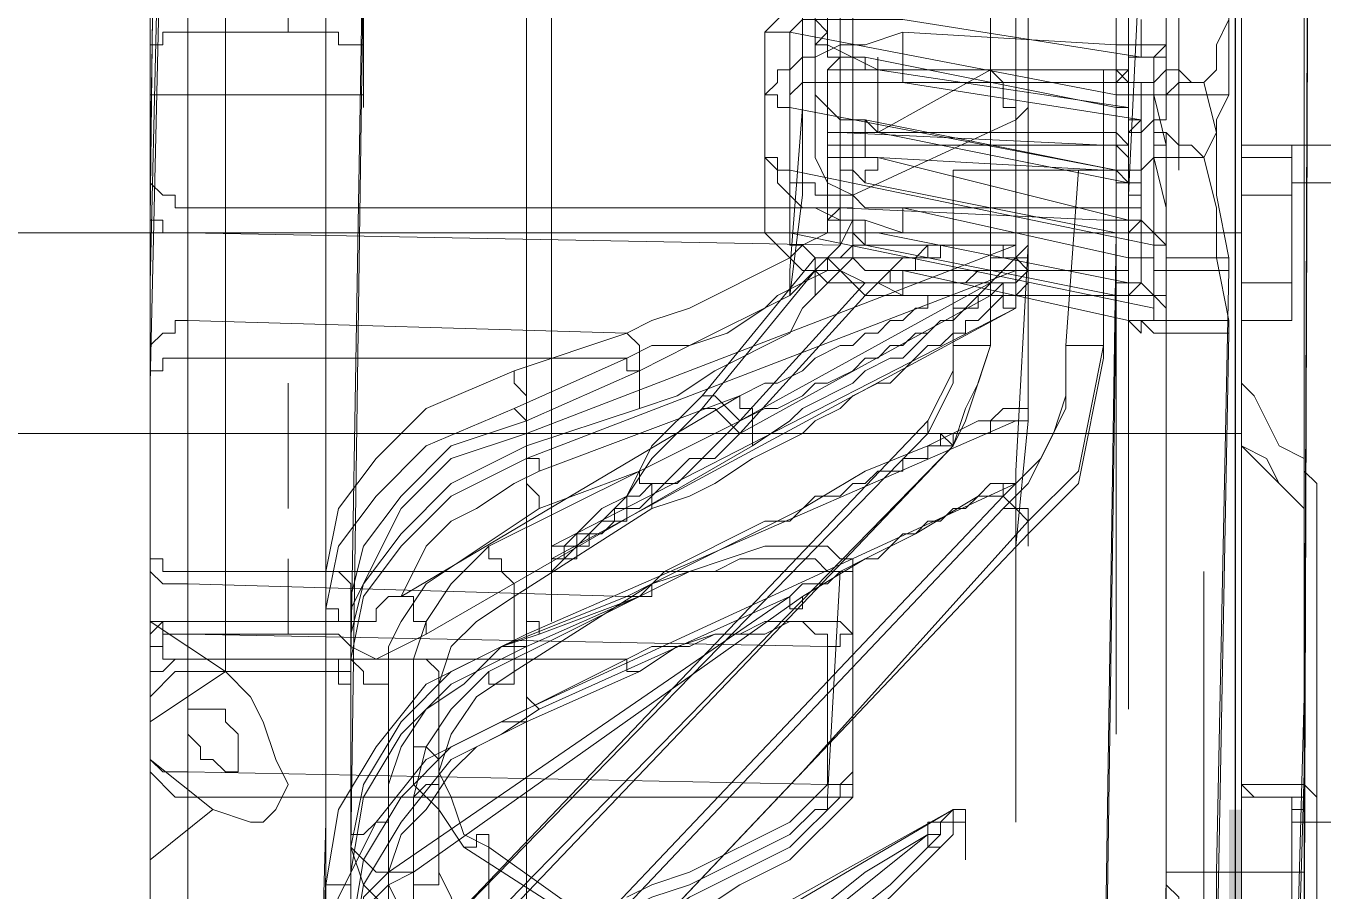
# Model space of a CAD drawing. Header units: millimetres. Extents: x 25083 to 52777, y 24772 to 45779.
# Drawn here: x 46602.73 to 46641.14, y 38577.78 to 38603.4 of the extents above; entities that cross this region are included whole.
import ezdxf

# ---------------------------------------------------------------- set-up
doc = ezdxf.new("R2010")
doc.units = ezdxf.units.MM

# ---------------------------------------------------------------- blocks, each defined once
blk = doc.blocks.new('zw$F4C5')
h = blk.add_hatch(color=7)
h.dxf.hatch_style = 2
h.paths.add_polyline_path([(528.072, 112.15), (528.072, 109.922), (528.444, 109.922), (528.444, 112.15)])
h = blk.add_hatch(color=7)
h.dxf.hatch_style = 2
h.paths.add_polyline_path([(528.072, 111.408), (528.072, 108.808), (528.444, 108.808), (528.444, 111.408)])
at = {"color": 7, "lineweight": 0}
blk.add_lwpolyline([(528.444, 72.786), (528.444, 356.505)], dxfattribs=at)
at = {"color": 7, "lineweight": 5}
for points in [[(530.301, 110.294), (530.672, 216.131)], [(530.672, 213.903), (530.301, 106.951)], [(501.335, 127.376), (501.335, 111.779), (500.963, 98.41), (500.963, 96.925), (501.335, 110.294), (501.335, 142.602), (501.706, 178.624)], [(496.136, 129.604), (496.136, 127.747), (496.507, 143.716), (496.507, 177.881)], [(530.301, 129.976), (530.301, 115.493), (529.929, 102.124), (529.929, 100.638), (530.301, 113.264), (530.301, 143.716), (530.672, 177.138)], [(526.587, 133.318), (526.587, 150.772), (526.958, 174.167)], [(521.759, 127.005), (521.759, 168.597)], [(521.388, 168.226), (521.388, 147.058), (521.017, 140.745), (521.017, 128.862)], [(498.735, 166.369), (498.735, 147.43), (498.364, 138.888), (498.364, 124.777)], [(524.73, 166.369), (524.73, 123.291)], [(496.136, 129.604), (496.507, 162.655)], [(501.335, 162.655), (501.335, 127.376)], [(530.301, 162.655), (530.301, 129.976)], [(524.73, 160.056), (524.73, 134.803)], [(508.019, 122.177), (508.019, 157.828)], [(496.136, 130.718), (496.507, 157.085)], [(525.102, 123.663), (525.102, 130.347), (525.473, 138.146), (525.473, 156.342)], [(515.446, 132.947), (515.446, 148.172)], [(526.216, 147.43), (526.216, 133.318)], [(528.072, 133.318), (528.072, 147.43)], [(522.131, 145.944), (522.131, 129.233)], [(522.131, 128.119), (522.131, 144.83)], [(515.446, 142.973), (515.446, 130.347), (515.075, 127.376)], [(508.019, 142.602), (508.019, 119.949)], [(497.25, 141.859), (497.25, 129.976)], [(516.56, 129.976), (516.56, 141.859)], [(516.932, 141.859), (516.932, 129.976)], [(496.136, 124.777), (496.507, 141.116)], [(497.25, 125.519), (497.25, 140.745)], [(516.932, 129.233), (516.932, 140.745)], [(515.446, 140.374), (515.446, 133.689)], [(516.56, 140.374), (516.56, 128.862)], [(496.136, 134.803), (496.136, 139.631)], [(502.449, 139.631), (502.449, 134.803)], [(498.364, 117.349), (498.364, 139.26)], [(515.446, 131.09), (515.446, 139.26)], [(502.077, 116.607), (502.449, 138.888)], [(502.449, 132.947), (502.449, 138.888)], [(507.276, 138.888), (507.276, 122.92)], [(526.587, 138.888), (526.587, 131.09)], [(497.25, 117.721), (497.25, 138.517)], [(501.335, 138.517), (501.335, 117.721)], [(525.102, 138.517), (525.102, 116.235)], [(496.136, 138.146), (496.136, 132.947)], [(501.335, 133.318), (501.335, 138.146)], [(524.73, 115.493), (524.73, 138.146)], [(496.136, 114.75), (496.136, 137.774)], [(515.818, 135.175), (515.818, 137.774)], [(496.136, 137.403), (496.136, 122.548)], [(502.449, 137.403), (502.077, 111.036)], [(497.25, 137.031), (497.25, 116.607)], [(500.221, 137.031), (500.221, 135.175)], [(507.276, 137.031), (507.276, 107.694)], [(518.417, 137.031), (517.674, 137.031), (516.932, 136.66), (516.189, 136.66), (515.818, 136.289), (515.446, 136.289), (514.332, 135.175)], [(515.818, 134.803), (516.189, 135.175), (516.189, 135.917), (516.932, 136.66)], [(515.075, 135.175), (515.446, 135.546), (518.417, 135.546)], [(515.818, 131.461), (515.818, 135.546)], [(515.818, 135.546), (516.189, 135.175), (516.189, 134.803), (517.674, 134.061)], [(525.473, 134.432), (518.417, 135.546)], [(525.473, 134.432), (525.473, 135.546)], [(525.844, 134.432), (526.216, 134.803), (526.216, 135.546)], [(527.33, 133.689), (527.701, 134.061), (527.701, 134.803), (528.072, 135.546)], [(496.136, 134.803), (496.507, 134.803), (496.507, 135.175), (497.25, 135.175)], [(496.136, 117.349), (496.136, 134.803)], [(501.335, 135.175), (497.25, 135.175)], [(502.449, 134.803), (501.706, 134.803), (501.706, 135.175), (501.335, 135.175)], [(515.075, 135.175), (514.332, 135.175)], [(514.332, 131.461), (514.332, 135.175)], [(514.332, 133.318), (514.704, 133.689), (514.704, 134.061), (515.075, 134.061), (515.446, 134.432), (515.818, 134.432), (516.56, 134.803), (517.303, 134.803), (518.417, 135.175)], [(524.73, 133.318), (515.075, 135.175)], [(515.075, 135.175), (515.075, 131.09)], [(515.818, 133.318), (515.818, 135.175)], [(515.818, 135.175), (515.818, 134.803), (516.189, 134.803), (516.189, 134.432), (516.56, 134.432), (516.56, 134.061), (517.674, 134.061)], [(518.417, 135.175), (524.73, 134.803)], [(518.417, 135.175), (518.417, 133.689)], [(524.73, 134.803), (526.216, 134.803), (526.216, 134.432)], [(524.73, 134.803), (524.73, 133.689)], [(517.303, 134.432), (516.56, 134.432), (516.189, 134.061)], [(524.73, 132.947), (517.303, 134.432)], [(517.303, 134.432), (517.303, 134.061), (517.674, 134.061)], [(517.674, 134.061), (517.674, 134.432)], [(521.017, 134.432), (521.017, 127.747)], [(525.473, 134.432), (525.102, 134.432), (525.102, 134.061), (524.73, 133.689), (524.73, 133.318)], [(525.473, 134.432), (525.844, 134.432)], [(526.216, 134.432), (526.216, 134.061), (525.844, 133.689), (525.473, 133.689)], [(526.216, 134.061), (526.216, 134.432), (525.844, 134.432)], [(525.844, 133.318), (525.844, 134.432)], [(516.56, 134.061), (516.189, 134.061)], [(516.189, 131.832), (516.189, 134.061)], [(516.56, 134.061), (524.359, 134.061)], [(517.674, 134.061), (516.56, 134.061)], [(516.56, 134.061), (516.56, 131.832)], [(517.674, 134.061), (521.017, 134.061)], [(517.674, 134.061), (521.017, 134.061)], [(517.674, 134.061), (524.359, 134.061)], [(517.674, 134.061), (525.102, 132.947)], [(517.674, 132.204), (517.674, 134.061)], [(517.674, 132.204), (521.017, 134.061)], [(521.017, 134.061), (521.759, 134.061), (521.759, 133.689), (522.131, 133.689)], [(521.017, 134.061), (521.388, 133.689), (521.388, 132.947), (521.759, 132.947), (521.759, 132.575)], [(524.359, 134.061), (524.73, 134.061), (525.102, 133.689)], [(524.359, 131.832), (524.359, 134.061)], [(525.102, 134.061), (524.359, 134.061)], [(525.102, 133.689), (525.102, 134.061)], [(525.102, 134.061), (525.102, 132.947)], [(525.844, 133.318), (525.844, 133.689), (526.216, 134.061)], [(527.33, 133.689), (526.958, 133.689), (526.587, 134.061), (526.216, 134.061)], [(518.417, 133.689), (515.446, 133.689), (515.075, 133.318), (515.075, 132.947)], [(515.446, 133.689), (515.446, 131.09)], [(518.417, 133.689), (524.73, 133.689)], [(518.417, 133.689), (525.473, 132.575)], [(522.131, 133.689), (522.131, 132.947), (521.759, 132.575)], [(525.473, 133.689), (524.73, 133.689)], [(525.102, 129.976), (525.102, 133.689)], [(525.473, 133.689), (525.473, 132.575)], [(525.844, 133.318), (526.216, 133.318), (526.587, 133.689), (527.33, 133.689)], [(528.072, 128.49), (527.701, 130.347), (527.701, 132.204), (527.33, 133.689)], [(496.136, 132.947), (496.136, 133.318), (497.25, 133.318)], [(501.335, 133.318), (497.25, 133.318)], [(502.449, 132.947), (502.449, 133.318), (501.335, 133.318)], [(501.335, 116.607), (501.335, 133.318)], [(514.332, 133.318), (514.704, 133.318), (514.704, 132.947), (515.075, 132.947)], [(514.332, 133.318), (514.332, 129.233)], [(515.818, 133.318), (516.56, 132.575), (517.303, 132.575), (517.674, 132.204)], [(524.73, 133.318), (525.844, 133.318)], [(525.844, 133.318), (526.216, 131.832), (526.216, 128.49)], [(525.844, 128.862), (525.844, 133.318)], [(526.216, 133.318), (526.216, 132.575), (525.844, 132.575)], [(528.072, 133.318), (526.216, 133.318)], [(526.587, 131.09), (526.587, 133.318)], [(528.072, 133.318), (527.701, 132.575), (527.701, 132.204), (527.33, 131.461)], [(496.136, 132.947), (496.136, 115.864)], [(524.73, 131.09), (515.075, 132.947)], [(515.075, 129.233), (515.075, 132.947)], [(515.075, 127.376), (515.075, 128.119), (515.446, 132.947)], [(524.73, 132.947), (525.102, 132.947), (525.102, 132.575), (525.473, 132.575), (525.473, 132.204)], [(524.73, 132.947), (525.102, 132.947)], [(525.102, 132.947), (525.102, 132.204)], [(516.189, 132.204), (516.56, 132.204), (516.56, 132.575), (517.303, 132.575)], [(521.759, 132.575), (516.932, 130.347)], [(517.303, 132.575), (524.73, 131.09)], [(517.674, 132.204), (517.303, 132.204), (517.303, 132.575)], [(521.759, 132.575), (521.759, 127.005)], [(525.473, 132.575), (525.102, 132.204), (525.102, 131.832), (524.73, 131.832), (524.73, 131.09)], [(525.844, 132.575), (525.473, 132.204), (525.473, 132.575)], [(526.216, 132.204), (525.844, 132.204), (525.844, 132.575)], [(525.844, 131.461), (525.844, 132.575)], [(516.189, 132.204), (516.56, 132.204)], [(516.189, 132.204), (516.189, 129.976)], [(516.56, 132.204), (524.359, 131.832)], [(516.56, 129.976), (516.56, 132.204)], [(516.56, 132.204), (517.674, 132.204)], [(517.674, 132.204), (517.303, 132.204), (517.303, 131.461), (516.932, 131.461), (516.932, 130.347)], [(524.359, 132.204), (517.674, 132.204)], [(525.102, 130.718), (517.674, 132.204)], [(524.359, 132.204), (524.73, 132.204), (525.102, 131.832)], [(524.359, 131.832), (524.359, 132.204)], [(525.473, 132.204), (525.102, 132.204)], [(525.473, 132.204), (525.473, 129.976)], [(526.216, 132.204), (526.216, 131.832), (525.844, 131.832), (525.844, 131.461)], [(526.216, 132.204), (526.587, 131.832), (526.958, 131.832), (527.33, 131.461)], [(516.189, 131.832), (516.56, 131.832)], [(516.189, 131.832), (516.189, 131.461), (516.56, 131.461), (516.56, 131.09), (516.932, 131.09), (517.303, 130.718)], [(524.359, 131.832), (516.56, 131.832)], [(516.56, 131.832), (516.56, 131.461), (517.674, 131.461)], [(524.359, 131.832), (524.73, 131.832), (525.102, 131.461)], [(525.102, 131.832), (524.359, 131.832)], [(524.359, 131.832), (524.359, 131.09)], [(524.359, 131.832), (524.359, 129.233)], [(525.102, 130.718), (525.102, 131.832)], [(525.102, 131.832), (525.102, 129.233)], [(528.444, 131.832), (580.434, 131.832)], [(528.444, 125.891), (528.444, 131.832)], [(529.929, 131.832), (529.929, 130.718)], [(514.332, 131.461), (514.704, 131.461), (514.704, 131.09), (515.075, 131.09)], [(514.332, 131.461), (514.704, 131.09), (514.704, 130.718), (515.446, 129.976), (515.818, 129.976), (516.56, 129.604), (517.303, 129.604), (518.417, 129.233)], [(516.932, 130.347), (516.189, 130.718), (515.818, 131.461)], [(517.303, 130.718), (517.303, 131.09), (517.674, 131.09), (517.674, 131.461)], [(524.359, 131.09), (517.674, 131.461)], [(525.102, 129.604), (517.674, 131.461)], [(525.844, 131.461), (525.473, 131.09), (524.73, 131.09)], [(525.102, 131.09), (525.102, 131.461)], [(527.33, 131.461), (525.844, 131.461)], [(526.216, 126.633), (526.216, 129.976), (525.844, 131.461)], [(525.844, 131.461), (525.844, 127.005)], [(527.33, 131.461), (527.701, 129.976), (527.701, 128.49), (528.072, 126.633)], [(528.444, 131.461), (529.929, 131.461)], [(529.929, 131.461), (529.929, 126.633)], [(518.417, 129.976), (517.303, 129.976), (516.932, 130.347), (515.818, 130.347), (515.818, 130.718), (515.075, 130.718), (515.075, 131.09)], [(515.075, 131.09), (525.844, 128.862)], [(521.017, 131.09), (519.903, 131.09)], [(519.903, 125.891), (519.903, 131.09)], [(519.903, 131.09), (519.903, 125.519)], [(519.903, 131.09), (521.017, 131.09)], [(523.616, 131.09), (521.017, 131.09)], [(521.017, 131.09), (523.616, 131.09)], [(521.017, 131.09), (521.017, 125.891)], [(521.017, 125.891), (521.017, 131.09)], [(523.245, 125.891), (523.616, 131.09)], [(523.616, 131.09), (523.245, 125.891)], [(523.616, 131.09), (524.359, 131.09)], [(524.359, 131.09), (523.616, 131.09)], [(524.359, 131.09), (525.102, 131.09)], [(524.359, 131.09), (524.359, 125.891)], [(524.359, 125.519), (524.359, 131.09)], [(524.73, 131.09), (525.102, 130.718), (525.473, 130.718), (525.473, 130.347)], [(524.73, 131.09), (524.73, 130.718), (525.102, 130.718)], [(525.102, 129.604), (525.102, 131.09)], [(496.136, 130.718), (496.507, 130.347), (496.878, 130.347), (496.878, 129.976), (497.25, 129.976)], [(496.136, 130.718), (496.136, 125.891)], [(517.303, 130.718), (524.73, 129.233)], [(525.102, 130.347), (525.102, 130.718)], [(528.444, 130.718), (528.444, 130.347)], [(538.471, 130.718), (529.929, 130.718)], [(525.473, 130.347), (525.102, 130.347)], [(525.102, 128.119), (525.102, 130.347)], [(525.473, 127.747), (525.473, 130.347)], [(528.444, 130.347), (529.929, 130.347)], [(528.444, 76.129), (528.444, 130.347)], [(516.56, 129.976), (497.25, 129.976)], [(497.25, 129.976), (497.25, 126.633)], [(516.56, 129.976), (516.189, 129.604), (516.189, 129.233), (515.446, 128.862), (515.075, 128.49), (512.104, 127.005), (510.99, 126.633), (510.247, 126.262)], [(516.932, 129.976), (516.932, 129.604), (516.56, 128.862), (515.446, 127.747), (514.704, 127.376), (514.332, 127.005), (513.218, 126.262), (512.104, 125.891), (510.619, 125.148)], [(516.189, 129.976), (516.56, 129.976)], [(517.303, 128.862), (516.932, 129.233), (516.56, 129.233), (516.56, 129.604), (516.189, 129.604), (516.189, 129.976)], [(516.56, 129.976), (524.359, 129.604)], [(517.674, 129.233), (517.303, 129.233), (517.303, 129.604), (516.56, 129.604), (516.56, 129.976)], [(516.932, 129.976), (516.56, 129.976)], [(518.417, 129.976), (524.73, 129.976)], [(518.417, 129.976), (525.102, 128.49)], [(518.417, 129.233), (518.417, 129.976)], [(524.73, 129.233), (525.102, 129.233), (525.473, 129.604), (525.473, 129.976)], [(525.102, 129.604), (525.102, 129.976), (524.73, 129.976)], [(524.73, 129.233), (524.73, 129.976)], [(525.473, 129.976), (525.102, 129.976)], [(525.102, 129.976), (525.102, 129.604)], [(496.136, 129.604), (496.507, 129.604), (496.507, 129.233), (497.25, 129.233)], [(525.102, 129.233), (525.102, 129.604), (524.359, 129.604)], [(524.73, 129.233), (524.73, 129.604), (525.102, 129.604)], [(525.102, 129.604), (525.102, 128.49)], [(526.216, 128.862), (526.216, 129.233), (525.844, 129.233), (525.473, 129.604), (525.102, 129.604)], [(451.573, 129.233), (528.444, 129.233)], [(516.56, 128.862), (497.25, 129.233)], [(516.932, 129.233), (516.932, 128.49), (515.446, 127.005), (515.075, 126.262), (512.847, 125.148), (511.733, 124.405), (510.619, 124.034)], [(518.417, 127.376), (517.674, 127.747), (516.189, 127.747), (515.818, 128.119), (515.446, 128.119), (514.332, 129.233)], [(515.075, 129.233), (514.332, 129.233)], [(525.844, 127.005), (515.075, 129.233)], [(515.075, 129.233), (515.075, 128.862), (515.446, 128.862), (515.818, 128.49), (516.932, 128.49), (517.303, 128.119), (518.417, 128.119)], [(516.932, 129.233), (516.56, 129.233), (516.56, 128.862)], [(517.303, 128.862), (517.303, 129.233), (517.674, 129.233)], [(517.674, 129.233), (524.359, 129.233)], [(517.674, 129.233), (525.102, 127.747)], [(524.73, 129.233), (518.417, 129.233)], [(522.131, 129.233), (521.759, 129.233), (521.759, 128.862)], [(522.131, 129.233), (522.131, 128.862)], [(524.359, 104.352), (524.73, 129.233)], [(525.102, 129.233), (524.359, 129.233)], [(524.73, 129.233), (525.844, 129.233), (526.216, 128.862)], [(525.102, 129.233), (525.102, 127.747)], [(521.759, 128.862), (507.276, 123.291)], [(516.56, 128.862), (516.189, 128.49), (516.189, 128.119), (515.446, 127.747), (515.075, 127.376), (512.104, 125.891), (510.99, 125.891), (510.247, 125.519)], [(521.759, 128.862), (521.759, 128.49), (521.017, 128.49), (521.017, 128.119), (520.645, 128.119), (520.274, 127.747), (519.903, 127.747), (519.903, 127.376), (519.16, 127.376), (519.16, 127.005), (518.789, 127.005), (518.417, 126.633), (518.046, 126.633), (517.674, 126.262), (517.303, 126.262), (516.932, 125.891), (516.56, 125.891), (515.818, 125.519), (515.446, 125.148), (514.704, 124.777), (514.332, 124.777), (513.589, 124.405)], [(513.961, 122.92), (515.075, 123.663), (515.446, 124.034), (516.932, 124.777), (517.303, 125.148), (518.046, 125.519), (518.417, 125.519), (519.531, 126.633), (519.903, 126.633), (522.131, 128.862)], [(519.531, 128.862), (516.932, 128.862), (516.56, 128.49), (516.189, 128.49)], [(519.531, 128.862), (519.16, 128.862), (518.789, 128.49), (516.189, 128.49), (516.189, 128.119)], [(524.73, 127.376), (517.303, 128.862)], [(519.531, 128.862), (519.16, 128.862), (519.16, 128.49), (518.417, 128.49), (517.674, 127.747), (517.303, 127.747)], [(517.303, 127.376), (517.674, 127.747), (518.046, 127.747), (518.046, 128.119), (518.789, 128.119), (518.789, 128.49), (519.531, 128.49), (519.531, 128.862)], [(519.531, 128.862), (521.017, 128.862)], [(521.017, 128.862), (519.531, 128.862)], [(521.017, 128.862), (521.759, 128.862), (521.759, 128.49), (522.131, 128.49), (522.131, 128.119)], [(521.017, 128.862), (521.388, 128.862), (521.388, 128.49), (521.759, 128.49), (522.131, 128.119)], [(521.017, 128.862), (521.017, 127.376)], [(522.131, 128.862), (521.759, 122.177)], [(525.102, 128.49), (525.844, 128.49), (525.844, 128.862)], [(526.216, 128.49), (526.216, 128.862), (525.844, 128.862)], [(526.216, 98.039), (526.216, 128.862)], [(526.216, 128.862), (526.216, 127.376)], [(515.818, 128.49), (512.475, 124.405)], [(515.818, 127.376), (515.818, 128.49)], [(516.189, 128.49), (515.818, 128.49)], [(516.189, 128.49), (516.56, 128.119), (517.303, 127.747)], [(526.216, 127.376), (526.216, 128.119), (525.844, 128.119), (525.844, 128.49), (525.102, 128.49)], [(528.072, 128.49), (526.216, 128.49)], [(526.216, 128.119), (526.216, 128.49)], [(528.072, 128.119), (528.072, 128.49)], [(507.276, 122.548), (521.759, 128.119)], [(510.619, 122.177), (514.332, 124.034), (514.704, 124.034), (515.446, 124.405), (515.818, 124.777), (516.189, 124.777), (516.932, 125.148), (517.303, 125.519), (517.674, 125.519), (518.046, 125.891), (518.417, 125.891), (518.789, 126.262), (519.16, 126.262), (519.531, 126.633), (519.903, 126.633), (519.903, 127.005), (520.274, 127.005), (520.645, 127.005), (520.645, 127.376), (521.017, 127.376), (521.388, 127.747), (521.759, 127.747), (521.759, 128.119)], [(510.99, 121.063), (512.104, 121.434), (512.847, 121.806), (513.961, 122.548), (515.446, 123.291), (515.818, 123.663), (516.56, 124.034), (516.932, 124.405), (517.674, 124.777), (518.046, 124.777), (519.16, 125.891), (519.531, 125.891), (519.903, 126.262), (520.274, 126.262), (520.274, 126.633), (520.645, 126.633), (521.388, 127.376), (521.759, 127.376), (521.759, 127.747), (522.131, 128.119)], [(512.475, 124.034), (515.818, 128.119)], [(515.818, 128.119), (515.818, 127.376)], [(515.818, 128.119), (516.189, 128.119)], [(517.303, 127.376), (516.56, 128.119), (516.189, 128.119)], [(524.73, 128.119), (518.417, 128.119)], [(525.102, 126.633), (518.417, 128.119)], [(518.417, 127.376), (518.417, 128.119)], [(522.131, 128.119), (522.131, 127.747), (521.759, 127.376), (521.759, 127.005)], [(522.131, 128.119), (522.131, 127.376), (521.759, 127.376), (521.759, 127.005)], [(521.759, 128.119), (522.131, 128.119)], [(522.131, 124.034), (522.131, 128.119)], [(524.73, 128.119), (525.102, 128.119), (525.102, 127.747)], [(524.73, 128.119), (524.73, 127.376)], [(525.102, 127.747), (525.102, 128.119)], [(525.473, 127.747), (525.102, 127.747), (525.102, 128.119)], [(526.216, 128.119), (528.072, 128.119)], [(526.216, 127.376), (526.216, 128.119)], [(526.216, 110.294), (526.216, 128.119)], [(528.072, 128.119), (527.701, 110.294)], [(513.589, 123.663), (517.303, 127.747)], [(521.017, 127.747), (513.589, 123.663)], [(521.017, 127.747), (517.303, 127.747)], [(521.759, 127.005), (521.388, 127.005), (521.388, 127.747), (521.017, 127.747)], [(524.73, 127.376), (525.102, 127.376), (525.473, 127.747)], [(524.73, 127.376), (524.73, 127.747), (525.102, 127.747)], [(525.102, 127.747), (525.473, 127.747), (525.844, 127.376), (526.216, 127.376), (526.216, 127.005)], [(525.102, 126.633), (525.102, 127.747)], [(528.444, 127.747), (529.929, 127.747)], [(517.303, 127.376), (513.589, 123.291)], [(513.589, 123.291), (521.017, 127.376)], [(517.303, 127.376), (521.017, 127.376)], [(524.73, 127.376), (518.417, 127.376)], [(521.017, 127.376), (521.388, 127.376), (521.388, 127.005), (521.759, 127.005)], [(524.73, 127.376), (524.359, 101.381)], [(526.216, 127.005), (525.844, 127.376), (524.73, 127.376)], [(521.759, 127.005), (508.019, 119.578)], [(508.019, 119.949), (521.759, 127.005)], [(525.844, 127.005), (525.844, 126.633), (525.473, 126.633), (525.473, 126.262), (525.102, 126.633)], [(526.216, 126.633), (525.844, 126.633), (525.844, 127.005)], [(526.216, 127.005), (526.216, 101.752)], [(497.25, 126.633), (496.878, 126.633), (496.878, 126.262), (496.507, 126.262), (496.136, 125.891)], [(510.247, 126.262), (497.25, 126.633)], [(497.25, 126.633), (497.25, 116.978)], [(525.102, 126.633), (525.473, 126.633), (525.844, 126.262), (526.216, 126.262), (526.216, 125.519)], [(528.072, 126.633), (526.216, 126.633)], [(526.216, 126.262), (526.216, 126.633)], [(528.072, 126.633), (528.072, 126.262)], [(528.444, 126.633), (529.929, 126.633)], [(510.247, 126.262), (506.905, 125.148)], [(510.619, 125.148), (510.619, 125.891), (510.247, 126.262)], [(528.072, 126.262), (526.216, 126.262)], [(526.216, 126.262), (526.216, 108.065)], [(527.701, 106.951), (528.072, 126.262)], [(496.136, 125.891), (496.136, 116.607)], [(519.16, 123.663), (519.903, 125.148), (519.903, 125.891)], [(521.017, 125.891), (519.903, 125.891)], [(519.903, 125.519), (519.903, 125.891)], [(521.017, 125.891), (520.645, 124.777), (520.274, 124.034), (519.903, 122.92)], [(519.903, 122.92), (520.274, 123.663), (521.017, 125.891)], [(519.903, 125.519), (519.903, 125.891), (521.017, 125.891)], [(523.245, 125.891), (523.245, 124.034), (522.131, 121.806), (521.388, 121.063)], [(521.388, 121.434), (522.502, 122.548), (522.873, 123.291), (523.245, 124.405), (523.245, 125.891)], [(524.359, 125.891), (523.616, 122.177), (522.131, 120.692)], [(523.245, 125.891), (524.359, 125.891)], [(524.359, 125.519), (524.359, 125.891), (523.245, 125.891)], [(524.359, 125.891), (524.359, 125.519)], [(496.136, 124.777), (496.136, 125.148), (496.507, 125.148), (496.507, 125.519), (497.25, 125.519)], [(497.25, 125.519), (510.247, 125.519)], [(497.25, 125.519), (497.25, 115.493)], [(506.905, 124.034), (510.247, 125.519)], [(510.247, 125.519), (510.247, 125.148), (510.619, 125.148), (510.619, 124.034)], [(519.903, 125.519), (519.903, 124.777), (519.16, 123.291)], [(524.359, 125.519), (523.616, 121.806), (522.131, 120.32)], [(501.335, 119.206), (501.706, 121.063), (502.82, 122.548), (504.306, 124.034), (506.905, 125.148)], [(507.276, 123.663), (507.276, 124.405), (506.905, 124.777), (506.905, 125.148)], [(507.276, 123.663), (510.619, 125.148)], [(496.136, 124.777), (496.136, 122.92)], [(496.136, 115.493), (496.136, 124.777)], [(498.364, 124.777), (498.364, 116.235)], [(500.221, 122.92), (500.221, 124.777)], [(530.672, 121.434), (530.672, 121.806), (530.301, 122.177), (530.301, 122.548), (529.558, 122.92), (528.815, 124.405), (528.444, 124.777)], [(513.589, 124.405), (503.563, 118.464)], [(507.648, 122.177), (513.589, 124.405)], [(508.019, 119.578), (508.39, 119.578), (508.39, 119.949), (509.505, 121.063), (510.247, 121.434), (510.99, 122.92), (512.475, 124.405)], [(513.589, 123.663), (512.847, 124.405), (512.475, 124.405)], [(513.961, 122.92), (513.961, 124.034), (513.589, 124.034), (513.589, 124.405)], [(506.905, 124.034), (504.306, 122.92), (502.82, 121.434), (501.706, 119.949), (501.335, 118.092)], [(502.077, 118.464), (502.449, 119.949), (503.563, 121.434), (505.048, 122.92), (507.276, 123.663)], [(503.934, 107.694), (519.16, 123.663)], [(507.276, 122.92), (507.276, 123.663), (506.905, 124.034)], [(510.619, 124.034), (507.276, 122.92)], [(507.276, 123.291), (507.276, 123.663)], [(521.759, 123.663), (507.276, 117.349)], [(508.019, 119.206), (510.247, 121.434), (510.99, 122.548), (512.475, 124.034)], [(508.019, 119.949), (508.762, 119.949), (508.762, 120.32), (509.133, 120.32), (509.505, 120.692), (509.876, 120.692), (509.876, 121.063), (510.247, 121.063), (510.247, 121.434), (510.619, 121.434), (510.99, 121.806), (511.361, 121.806), (512.104, 122.548), (512.475, 122.548), (513.589, 123.663)], [(521.759, 123.663), (521.017, 123.663), (521.017, 123.291), (519.903, 123.291), (519.903, 122.92), (519.16, 122.92), (519.16, 122.548), (518.789, 122.548), (518.417, 122.548), (518.417, 122.177), (517.674, 122.177), (517.303, 121.806), (516.932, 121.806), (516.56, 121.434), (515.818, 121.434), (515.075, 120.692), (514.332, 120.692), (511.361, 119.206), (510.619, 118.464)], [(510.99, 118.835), (515.446, 121.063), (517.303, 122.177), (519.16, 122.92), (520.645, 123.663)], [(512.475, 124.034), (512.847, 124.034), (513.589, 123.291)], [(519.903, 122.92), (519.531, 123.291), (519.16, 123.291), (519.16, 123.663)], [(519.16, 123.291), (519.16, 123.663)], [(520.645, 123.663), (521.017, 123.663), (521.388, 124.034), (522.131, 124.034)], [(521.759, 123.663), (522.131, 123.663)], [(521.759, 116.978), (521.759, 119.949), (522.131, 123.663)], [(522.131, 123.663), (522.131, 124.034)], [(525.102, 115.121), (525.102, 123.663)], [(451.573, 123.291), (528.444, 123.291)], [(500.221, 121.063), (500.221, 123.291)], [(507.276, 123.291), (505.048, 122.548), (503.563, 121.063), (502.077, 118.092)], [(519.16, 123.291), (503.934, 107.694)], [(507.276, 123.291), (507.276, 122.548), (507.648, 122.548), (507.648, 122.177)], [(513.589, 123.291), (512.847, 122.548), (512.475, 122.548), (511.733, 121.806), (511.361, 121.806), (510.619, 121.063), (510.247, 121.063), (510.247, 120.692), (509.876, 120.692), (509.505, 120.32), (509.133, 120.32), (509.133, 119.949), (508.762, 119.949), (508.762, 119.578), (508.39, 119.578), (508.019, 119.578)], [(519.903, 122.92), (519.531, 122.92), (519.531, 123.291), (519.16, 123.291)], [(524.73, 123.291), (524.73, 114.379)], [(530.301, 121.063), (529.558, 121.806), (529.187, 122.548), (528.444, 122.92), (528.444, 123.291)], [(507.276, 122.92), (505.048, 121.806), (503.563, 120.32), (502.449, 118.835), (502.077, 117.349)], [(504.306, 117.349), (513.961, 122.92)], [(504.677, 106.951), (519.903, 122.92)], [(519.903, 122.92), (504.677, 107.323)], [(507.276, 102.866), (506.905, 92.468), (506.905, 90.24), (507.276, 98.781), (507.276, 122.92)], [(507.276, 122.92), (507.276, 122.548)], [(528.444, 122.92), (530.301, 121.063)], [(496.136, 122.548), (496.136, 113.636)], [(502.077, 116.607), (502.449, 118.464), (503.563, 119.949), (505.048, 121.434), (507.276, 122.548)], [(507.648, 121.063), (507.648, 121.434), (507.276, 121.806), (507.276, 122.548)], [(503.563, 118.464), (504.306, 119.949), (505.048, 120.692), (505.791, 121.063), (506.905, 121.806), (507.648, 122.177)], [(506.162, 119.949), (510.619, 122.177)], [(510.619, 122.177), (507.648, 121.063)], [(508.019, 119.206), (508.019, 122.177)], [(510.619, 122.177), (510.619, 121.806), (510.99, 121.806), (510.99, 121.063)], [(521.759, 122.177), (521.759, 121.806)], [(507.276, 115.121), (521.759, 121.806)], [(515.075, 118.464), (515.446, 118.835), (516.189, 118.835), (516.56, 119.206), (517.303, 119.578), (517.674, 119.578), (518.417, 120.32), (518.789, 120.32), (519.16, 120.692), (519.531, 120.692), (519.903, 121.063), (520.274, 121.063), (520.645, 121.434), (521.388, 121.434), (521.388, 121.806), (521.759, 121.806)], [(520.645, 121.434), (521.017, 121.806), (521.759, 121.806)], [(521.759, 121.806), (521.759, 112.893)], [(501.335, 100.267), (521.388, 121.434)], [(520.645, 121.434), (518.789, 120.32), (517.303, 119.578), (515.446, 118.464)], [(521.388, 121.434), (521.759, 121.063), (522.131, 121.063), (522.131, 120.692)], [(530.672, 121.434), (530.672, 112.15)], [(521.388, 121.063), (501.335, 99.896)], [(507.648, 121.063), (504.306, 118.835), (503.563, 117.721), (503.191, 116.978), (503.191, 115.864)], [(510.99, 121.063), (506.905, 118.464)], [(522.131, 120.32), (522.131, 120.692), (521.759, 121.063), (521.388, 121.063)], [(530.301, 121.063), (530.301, 112.893)], [(496.136, 120.692), (496.136, 119.206)], [(522.131, 120.692), (515.446, 113.264), (502.077, 99.153)], [(522.131, 120.692), (522.131, 119.949)], [(496.136, 113.636), (496.136, 120.32)], [(502.077, 99.153), (522.131, 120.32)], [(496.136, 119.949), (496.136, 119.578), (496.507, 119.578), (496.507, 119.206), (497.25, 119.206)], [(503.934, 116.607), (504.306, 117.721), (505.048, 118.835), (506.162, 119.949)], [(506.905, 118.464), (506.905, 118.835), (506.534, 119.206), (506.534, 119.578), (506.162, 119.578), (506.162, 119.949)], [(508.019, 119.949), (508.019, 119.578)], [(516.932, 119.206), (516.932, 119.578), (516.56, 119.578), (516.189, 119.949), (514.332, 119.949), (512.104, 119.206), (510.619, 118.464)], [(496.136, 117.349), (496.136, 119.578)], [(497.25, 112.522), (497.25, 119.578)], [(500.221, 117.349), (500.221, 119.578)], [(508.019, 119.578), (508.019, 117.721)], [(508.019, 119.578), (508.019, 119.206)], [(516.56, 119.206), (516.189, 119.206), (515.818, 119.578), (513.589, 119.578), (512.847, 119.206), (512.104, 119.206), (510.99, 118.835), (510.247, 118.464)], [(497.25, 118.835), (496.507, 118.835), (496.136, 119.206)], [(496.136, 119.206), (496.136, 108.437)], [(516.56, 119.206), (497.25, 119.206)], [(497.25, 119.206), (497.25, 118.835)], [(502.077, 118.464), (502.077, 118.835), (501.706, 119.206), (501.335, 119.206)], [(501.335, 116.607), (501.335, 119.206)], [(508.019, 117.721), (508.019, 119.206)], [(516.56, 119.206), (516.189, 112.522)], [(516.932, 119.206), (516.56, 119.206)], [(516.932, 112.522), (516.932, 119.206)], [(526.216, 119.206), (526.216, 116.978)], [(527.33, 114.379), (527.33, 119.206)], [(527.33, 119.206), (527.33, 118.835)], [(496.136, 116.978), (496.136, 118.835)], [(510.247, 118.464), (497.25, 118.835)], [(497.25, 118.835), (497.25, 107.694)], [(510.99, 118.835), (506.905, 116.235)], [(510.99, 118.835), (510.99, 118.464), (510.619, 118.464)], [(526.216, 118.464), (526.216, 118.835)], [(527.33, 118.835), (527.33, 111.779)], [(502.077, 118.092), (502.077, 117.721), (502.82, 117.721), (502.82, 118.092), (503.191, 118.464), (503.563, 118.464)], [(502.077, 118.464), (502.077, 105.466)], [(502.077, 116.607), (502.077, 118.464)], [(503.191, 110.294), (515.075, 118.464)], [(503.563, 118.464), (503.934, 118.464), (503.934, 117.721), (504.306, 117.721), (504.306, 117.349)], [(515.446, 118.464), (503.934, 110.294)], [(506.905, 118.464), (505.791, 117.721), (505.048, 116.978), (504.677, 115.864)], [(510.619, 118.464), (506.162, 116.235)], [(510.247, 118.464), (506.534, 116.978)], [(506.905, 116.235), (506.905, 118.464)], [(507.276, 116.978), (510.619, 118.464)], [(515.075, 118.464), (507.648, 115.121)], [(507.648, 117.349), (510.619, 118.464)], [(510.619, 118.464), (510.247, 118.464)], [(515.446, 118.464), (515.446, 118.092), (515.075, 118.092), (515.075, 118.464)], [(496.136, 118.092), (496.136, 117.721), (496.507, 117.721), (496.507, 117.349), (497.25, 117.349)], [(496.136, 118.092), (496.136, 114.007)], [(501.335, 118.092), (501.706, 118.092), (501.706, 117.721), (502.077, 117.721), (502.077, 117.349)], [(501.335, 115.864), (501.335, 118.092)], [(502.077, 118.092), (502.077, 117.349)], [(498.364, 116.235), (496.136, 117.721)], [(496.136, 117.721), (496.136, 113.636)], [(496.136, 109.922), (496.136, 117.721)], [(496.136, 117.349), (496.507, 117.721), (497.25, 117.721)], [(501.335, 117.721), (497.25, 117.721)], [(497.25, 117.349), (497.25, 117.721)], [(497.25, 116.607), (497.25, 117.721)], [(502.077, 117.349), (502.077, 117.721), (501.335, 117.721)], [(507.276, 117.349), (507.276, 117.721), (507.648, 117.721), (507.648, 117.349)], [(516.189, 116.978), (516.189, 117.349), (515.818, 117.349), (515.446, 117.721), (515.075, 117.721), (514.332, 117.349), (512.847, 117.349), (512.104, 116.978), (510.99, 116.978), (510.247, 116.607)], [(516.932, 117.349), (516.56, 117.721), (514.332, 117.721), (513.589, 117.349), (512.847, 117.349), (511.733, 116.978), (510.619, 116.235)], [(496.136, 116.235), (496.136, 117.349)], [(496.136, 116.607), (496.136, 116.978), (496.507, 116.978), (496.507, 117.349), (497.25, 117.349)], [(516.189, 116.978), (497.25, 117.349)], [(497.25, 117.349), (501.335, 117.349)], [(497.25, 117.349), (497.25, 113.264)], [(497.25, 117.349), (497.25, 116.978)], [(498.364, 116.235), (498.364, 117.349)], [(501.335, 117.349), (501.706, 117.349), (502.077, 116.978), (502.077, 116.607)], [(502.077, 116.978), (502.82, 116.607), (504.306, 117.349)], [(502.077, 117.349), (502.077, 115.864)], [(502.077, 111.036), (502.077, 117.349)], [(507.276, 117.349), (505.048, 116.235), (503.563, 114.75), (502.449, 112.893), (502.077, 111.036)], [(503.191, 111.779), (503.191, 112.893), (503.563, 114.007), (504.306, 115.121), (505.42, 115.864), (506.534, 116.978), (507.648, 117.349)], [(507.276, 117.349), (507.276, 116.978)], [(516.932, 117.349), (516.56, 117.349), (516.56, 116.978), (516.189, 116.978)], [(516.932, 117.349), (516.932, 113.264)], [(526.216, 117.349), (526.216, 113.264)], [(527.33, 112.522), (527.33, 117.349)], [(527.33, 117.349), (527.33, 116.978)], [(496.136, 116.978), (496.507, 116.978), (496.507, 116.607), (497.25, 116.607)], [(496.136, 105.466), (496.136, 116.978)], [(501.335, 109.922), (501.706, 112.15), (502.82, 114.007), (504.306, 115.864), (506.534, 116.978)], [(502.077, 110.294), (502.449, 112.522), (503.563, 114.379), (505.048, 115.864), (507.276, 116.978)], [(506.534, 116.978), (507.276, 116.978)], [(516.189, 112.893), (516.189, 116.978)], [(521.759, 111.779), (521.759, 116.978)], [(526.216, 116.607), (526.216, 116.978)], [(527.33, 116.978), (527.33, 109.922)], [(496.136, 116.607), (496.136, 115.864)], [(496.136, 115.864), (496.136, 116.235), (496.507, 116.235), (496.878, 116.607), (497.25, 116.607)], [(501.335, 116.607), (497.25, 116.607)], [(497.25, 116.607), (510.247, 116.607)], [(497.25, 101.01), (497.25, 116.607)], [(502.077, 115.864), (502.077, 116.235), (501.706, 116.235), (501.706, 116.607), (501.335, 116.607)], [(502.077, 116.607), (502.449, 116.235), (502.449, 115.864), (503.191, 115.864)], [(502.077, 99.153), (502.077, 116.607)], [(503.934, 116.607), (504.306, 116.607), (504.677, 116.235), (504.677, 115.864)], [(503.934, 116.607), (503.934, 114.007)], [(506.534, 114.75), (510.247, 116.607)], [(510.247, 116.607), (510.247, 116.235), (510.619, 116.235)], [(526.216, 115.121), (526.216, 116.607)], [(497.25, 116.235), (496.878, 116.235), (496.136, 115.493)], [(496.136, 116.235), (496.136, 115.864)], [(496.136, 114.75), (498.364, 116.235)], [(501.335, 116.235), (497.25, 116.235)], [(498.364, 116.235), (499.106, 115.493), (499.478, 114.75), (499.849, 113.636), (500.221, 112.893)], [(502.077, 115.493), (502.077, 115.864), (501.706, 115.864), (501.706, 116.235), (501.335, 116.235)], [(501.335, 115.493), (501.335, 116.235)], [(506.162, 116.235), (505.048, 115.121), (504.306, 114.007), (503.934, 112.522)], [(504.677, 113.264), (505.048, 114.379), (505.791, 115.493), (506.905, 116.235)], [(506.162, 116.235), (506.162, 115.864), (506.905, 115.864), (506.905, 116.235)], [(510.619, 116.235), (507.276, 114.75)], [(525.102, 116.235), (525.102, 115.121)], [(530.301, 112.522), (530.301, 116.235)], [(530.301, 112.522), (530.301, 116.235)], [(496.136, 115.864), (496.136, 114.379)], [(502.077, 115.493), (502.077, 115.864)], [(503.191, 110.294), (503.191, 115.864)], [(504.677, 115.864), (504.677, 113.264)], [(504.677, 113.264), (504.677, 115.864)], [(507.276, 115.121), (507.276, 115.493), (507.648, 115.121)], [(524.73, 114.379), (524.73, 115.493)], [(498.735, 113.636), (498.735, 114.379), (498.364, 114.75), (498.364, 115.121), (497.25, 115.121), (497.25, 114.75)], [(502.077, 108.437), (502.449, 110.665), (503.563, 112.522), (505.048, 114.007), (507.276, 115.121)], [(507.648, 115.121), (506.534, 114.379), (505.791, 114.007), (505.048, 113.264), (504.306, 112.15), (503.563, 111.408), (503.191, 110.294)], [(507.276, 114.75), (507.276, 115.121)], [(496.136, 113.636), (496.136, 114.75)], [(497.25, 114.75), (497.25, 114.379), (497.621, 114.007), (497.621, 113.636), (497.992, 113.636), (498.364, 113.264), (498.735, 113.264), (498.735, 113.636)], [(506.534, 114.75), (504.306, 113.636), (502.82, 111.779), (501.706, 109.551), (500.963, 107.323)], [(507.276, 114.75), (505.048, 113.636), (503.563, 111.779), (502.449, 109.922), (502.077, 107.694)], [(506.534, 114.75), (507.276, 114.75)], [(526.216, 114.379), (526.216, 110.665)], [(526.216, 112.522), (526.216, 114.379)], [(527.33, 109.922), (527.33, 114.379)], [(530.301, 110.665), (530.301, 114.379)], [(530.301, 110.665), (530.301, 114.379)], [(496.136, 114.007), (496.136, 113.636), (496.507, 113.264), (497.25, 113.264)], [(496.136, 114.007), (496.136, 95.811)], [(505.42, 111.036), (504.677, 112.15), (503.934, 112.893), (503.934, 114.007)], [(504.677, 113.264), (504.677, 113.636), (504.306, 114.007), (503.934, 114.007)], [(496.136, 113.636), (497.992, 112.15)], [(496.136, 113.636), (496.136, 113.264), (496.878, 112.522), (497.25, 112.522)], [(496.136, 113.636), (496.136, 110.665)], [(496.136, 95.439), (496.136, 113.636)], [(526.216, 109.922), (526.216, 113.636)], [(516.189, 112.893), (497.25, 113.264)], [(497.25, 113.264), (497.25, 96.182)], [(504.677, 113.264), (504.677, 112.893), (504.306, 112.893), (503.934, 112.522)], [(504.677, 113.264), (505.048, 112.522), (505.42, 111.408), (506.162, 111.036)], [(504.677, 113.264), (504.677, 110.294)], [(504.677, 113.264), (504.677, 110.294)], [(516.932, 113.264), (516.56, 112.893), (516.56, 112.522), (515.075, 111.036), (512.104, 109.551), (510.619, 108.437)], [(516.932, 113.264), (516.932, 112.893), (516.189, 112.893)], [(516.189, 112.522), (497.25, 112.522)], [(497.25, 95.811), (497.25, 112.522)], [(500.221, 112.893), (499.849, 112.15), (499.478, 111.779), (499.106, 111.779), (497.992, 112.15)], [(503.934, 109.922), (503.934, 112.522)], [(516.189, 112.893), (515.075, 111.779), (512.104, 110.294), (510.99, 109.922), (510.247, 109.551)], [(516.189, 112.522), (516.189, 112.15), (515.818, 112.15), (515.075, 111.408), (512.104, 109.922), (510.99, 109.551), (510.247, 109.18)], [(516.932, 112.522), (515.075, 110.665), (513.589, 109.922), (512.475, 109.18), (511.733, 108.808), (510.619, 108.065)], [(516.932, 112.522), (516.189, 112.522)], [(521.759, 112.893), (521.759, 111.779)], [(526.216, 108.065), (526.216, 112.522)], [(527.33, 108.065), (527.33, 112.522)], [(528.444, 112.893), (528.815, 112.522), (530.301, 112.522)], [(530.301, 112.893), (528.444, 112.893)], [(529.929, 112.15), (529.929, 112.522), (528.444, 112.522)], [(530.672, 112.15), (530.672, 112.522), (530.301, 112.893)], [(530.301, 112.522), (530.301, 112.15)], [(497.992, 112.15), (496.136, 110.665)], [(507.276, 104.723), (519.903, 112.15)], [(519.903, 112.15), (507.276, 105.095)], [(519.903, 112.15), (519.903, 111.779), (519.531, 111.779), (519.531, 111.408), (519.16, 111.408)], [(519.16, 111.408), (519.16, 111.779), (519.531, 111.779), (519.903, 112.15)], [(519.531, 111.408), (519.531, 111.779), (519.903, 111.779), (519.903, 112.15), (520.274, 112.15)], [(519.903, 112.15), (520.274, 112.15), (520.274, 111.779)], [(520.274, 112.15), (519.903, 112.15)], [(520.274, 110.665), (520.274, 112.15)], [(528.815, 100.638), (528.815, 101.752), (529.187, 103.609), (529.558, 105.837), (529.929, 107.694), (529.929, 112.15)], [(530.301, 112.15), (529.929, 112.15)], [(530.301, 111.779), (530.672, 111.779), (530.672, 112.15)], [(530.672, 112.15), (530.672, 101.01)], [(503.191, 111.779), (502.82, 111.779), (502.449, 111.408), (502.077, 111.408), (502.077, 111.036)], [(503.191, 111.779), (503.191, 105.837)], [(520.274, 111.779), (519.903, 111.779), (519.903, 111.408), (519.531, 111.036)], [(520.274, 111.779), (520.274, 110.665)], [(527.33, 111.779), (527.33, 109.922)], [(529.929, 111.779), (530.301, 111.779)], [(530.672, 111.779), (531.786, 111.779)], [(505.42, 111.036), (505.791, 111.036), (505.791, 111.408), (506.162, 111.408), (506.162, 111.036)], [(519.16, 111.408), (517.303, 110.294), (513.589, 107.323)], [(513.589, 106.951), (519.16, 111.408)], [(514.332, 106.58), (516.189, 108.437), (518.046, 109.922), (519.531, 111.408)], [(519.531, 111.036), (519.16, 111.036), (519.16, 111.408)], [(519.16, 111.408), (519.531, 111.408)], [(507.276, 107.694), (505.791, 107.694), (504.306, 108.437), (503.191, 109.18), (502.449, 109.922), (502.077, 111.036)], [(502.077, 111.036), (502.82, 110.294), (503.191, 110.294)], [(502.077, 111.036), (502.077, 105.095)], [(510.619, 107.694), (505.42, 111.036)], [(506.162, 111.036), (511.361, 107.323)], [(506.162, 111.036), (506.162, 107.694)], [(519.531, 111.036), (518.046, 109.551), (516.189, 108.065), (514.332, 106.209)], [(496.136, 110.665), (496.136, 109.18)], [(526.216, 110.665), (526.216, 109.922)], [(502.077, 110.294), (502.077, 109.922), (501.335, 109.922)], [(503.191, 110.294), (502.449, 109.551), (502.449, 109.18), (502.077, 108.808), (502.077, 108.437)], [(502.449, 109.18), (503.191, 109.922), (503.934, 110.294)], [(503.191, 110.294), (503.191, 109.922), (503.563, 109.18), (504.306, 108.437), (505.791, 107.694), (507.276, 107.694)], [(503.934, 110.294), (503.191, 110.294)], [(503.934, 109.922), (504.677, 109.922), (504.677, 110.294)], [(506.162, 107.694), (505.42, 108.437), (505.048, 109.551), (504.677, 110.294)], [(526.216, 110.294), (525.844, 75.386)], [(526.216, 110.294), (527.701, 110.294)], [(527.701, 109.18), (526.587, 109.18), (526.587, 109.551), (526.216, 109.922), (526.216, 110.294)], [(527.701, 110.294), (530.301, 110.294)], [(527.701, 109.18), (527.701, 110.294)], [(530.301, 109.18), (530.301, 110.294)], [(501.335, 107.694), (501.335, 109.922)], [(503.934, 109.922), (503.934, 108.808), (505.42, 106.58)], [(527.33, 109.922), (527.33, 108.065)]]:
    blk.add_lwpolyline(points, dxfattribs=at)

msp = doc.modelspace()

# ---------------------------------------------------------------- linework, layer by layer
at = {"color": 1}
msp.add_line((46638.536, 39309.908), (46638.536, 38095.854), dxfattribs=at)

# ---------------------------------------------------------------- block references
msp.add_blockref('zw$F4C5', (46110.278, 38468.039))

doc.saveas('drawing.dxf')
